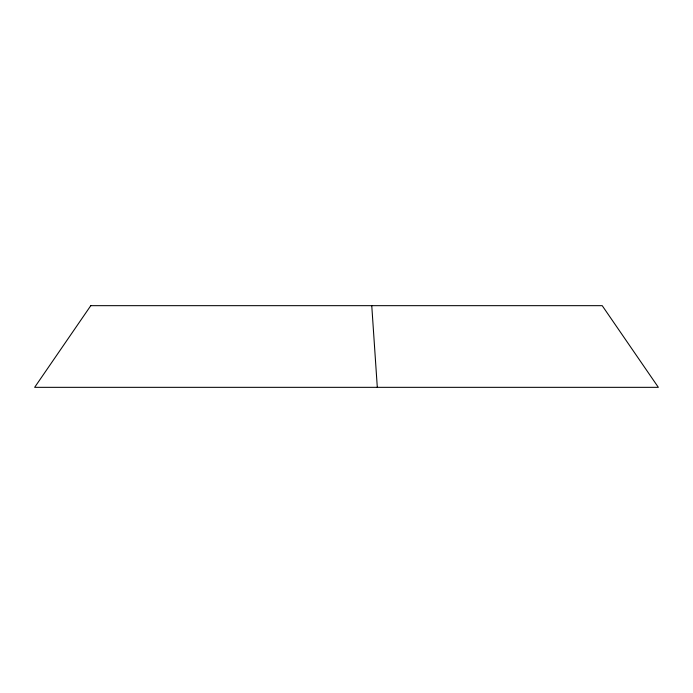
<?xml version="1.0" encoding="UTF-8"?>
<svg xmlns="http://www.w3.org/2000/svg" width="693" height="693" viewBox="0 0 693 693"><rect width="100%" height="100%" fill="white"/><g stroke="black" fill="none" stroke-linecap="round" stroke-linejoin="round"><path stroke-width="1.04" d="M371.76 305.665L377.304 387.335M90.783 305.665L34.65 387.335L658.35 387.335L602.217 305.665L90.783 305.665"/></g></svg>
